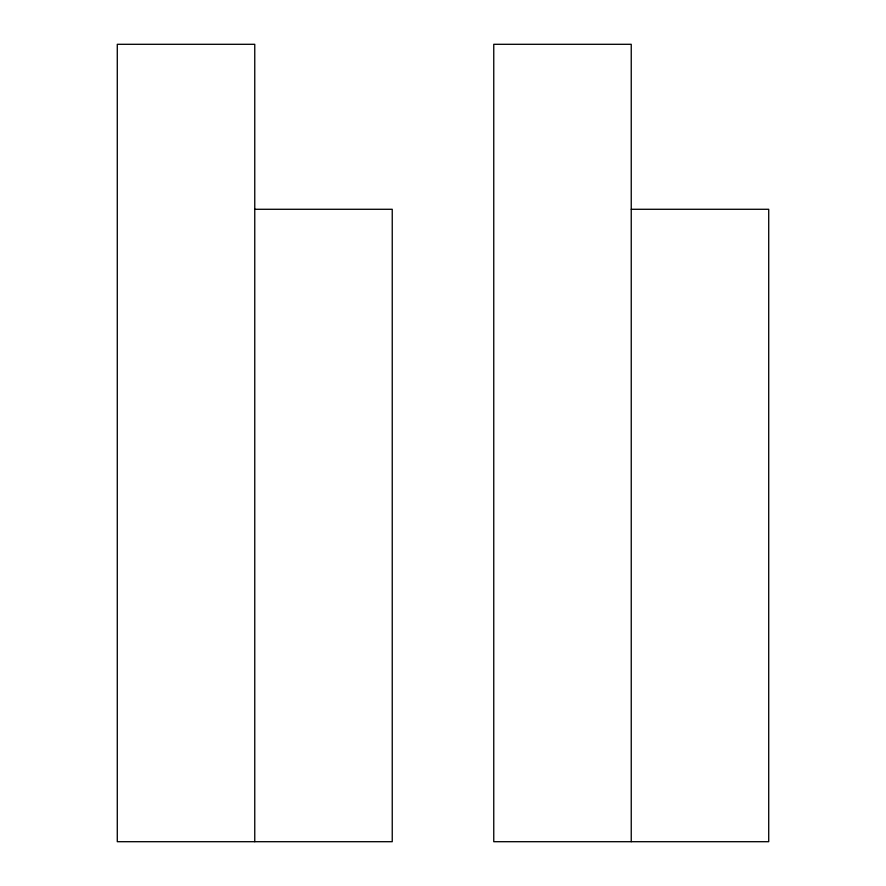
<?xml version="1.0" encoding="UTF-8"?>
<svg xmlns="http://www.w3.org/2000/svg" width="886" height="886" viewBox="0 0 886 886"><rect width="100%" height="100%" fill="white"/><g stroke="black" fill="none" stroke-linecap="round" stroke-linejoin="round"><path stroke-width="1.33" d="M254.758 209.284L392.243 209.284L392.243 841.7L117.284 841.7L117.284 44.3L254.758 44.3L254.758 841.7M631.242 209.284L768.716 209.284L768.716 841.7L493.757 841.7L493.757 44.3L631.242 44.3L631.242 841.7"/></g></svg>
